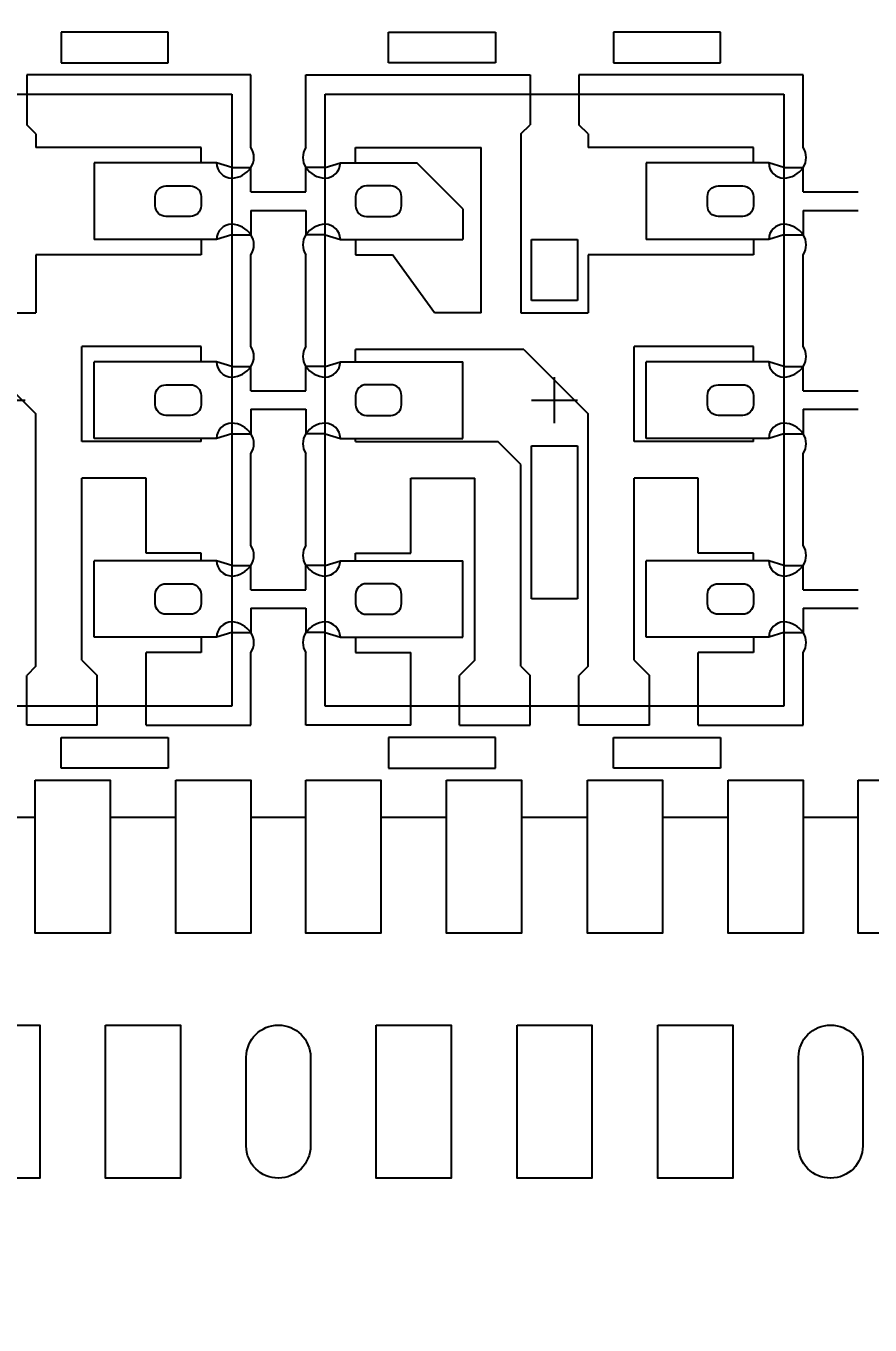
# Model space of a CAD drawing. Extents: x -23.18 to -15.05, y -3.26 to 2.31.
# Drawn here: x -21.8583 to -21.6928, y -2.4706 to -2.2159 of the extents above; entities that cross this region are included whole.
import ezdxf

# ---------------------------------------------------------------- set-up
doc = ezdxf.new("R2010")
doc.units = 0
doc.header["$LTSCALE"] = 0.5
doc.header["$PDMODE"] = 98
for name, pattern in [('CENTER', [50.800000000000004, 31.75, -6.349999999999999, 6.349999999999999, -6.349999999999999]), ('HIDDEN', [0.375, 0.25, -0.125]), ('PHANTOM2', [31.749999999999986, 15.875, -3.174999999999999, 3.174999999999999, -3.174999999999999, 3.174999999999999, -3.174999999999999])]:
    doc.linetypes.add(name, pattern=pattern)
for name, color, linetype in [('1D', 4, 'Continuous'), ('BTM', 7, 'HIDDEN'), ('CEN', 2, 'CENTER'), ('DIM', 3, 'Continuous'), ('PKG', 1, 'PHANTOM2')]:
    doc.layers.add(name, color=color, linetype=linetype)
doc.styles.add('SIMPLEX', font='simplex.shx')
doc.dimstyles.new('Standard2', dxfattribs={"dimtxt": 0.05, "dimasz": 0.08, "dimexe": 0.015, "dimexo": 0.01, "dimgap": 0.01, "dimtad": 0, "dimdec": 3, "dimlfac": 16.66666666666666, "dimrnd": 0.0005, "dimzin": 1, "dimdsep": 46, "dimtxsty": 'SIMPLEX', "dimcen": 0.015, "dimclrd": 256, "dimclre": 256, "dimclrt": 256, "dimadec": 0, "dimazin": 0, "dimtp": 0.03, "dimtm": 0.05, "dimtfac": 0.8, "dimtdec": 3, "dimtmove": 0, "dimatfit": 3, "dimfxl": 0.05, "dimtolj": 1, "dimtzin": 4, "dimlwd": -1, "dimlwe": -1, "dimarcsym": 0})

# ---------------------------------------------------------------- blocks, each defined once
blk = doc.blocks.new('*D54')
at = {"layer": 'Defpoints', "color": 0, "transparency": 16777216}
for p in [(406.5872108015268, 82.81875700388953), (404.8611608015851, 81.00660700388634), (404.2563347866457, 80.89906192273094)]:
    blk.add_point(p, dxfattribs=at)
at = {"layer": 'DIM', "transparency": 16777216}
for p, q in [((404.5763347866457, 81.00660700388634), (404.4163347866457, 80.89906192273094)), ((404.851160801585, 81.00660700388634), (404.5763347866457, 81.00660700388634)), ((404.4163347866457, 80.89906192273094), (404.2563347866457, 80.89906192273094))]:
    blk.add_line(p, q, dxfattribs=at)
at = {"layer": 'DIM', "transparency": 16777216, "insert": (404.1225252628362, 80.89906192273094), "char_height": 0.05, "attachment_point": 5, "style": 'SIMPLEX'}
blk.add_mtext('\\A1;30.203', dxfattribs=at)
blk = doc.blocks.new('*D64')
at = {"layer": 'Defpoints', "color": 0, "transparency": 16777216}
for p in [(406.5872108015268, 82.81875700388953), (404.7345114327242, 80.9167570038879), (404.2563347866457, 80.8456489195915)]:
    blk.add_point(p, dxfattribs=at)
at = {"layer": 'DIM', "transparency": 16777216}
for p, q in [((404.5745114327242, 80.9167570038879), (404.4163347866457, 80.8456489195915)), ((404.7245114327242, 80.9167570038879), (404.5745114327242, 80.9167570038879)), ((404.4163347866457, 80.8456489195915), (404.2563347866457, 80.8456489195915))]:
    blk.add_line(p, q, dxfattribs=at)
at = {"layer": 'DIM', "transparency": 16777216, "insert": (403.9891919295029, 80.8456489195915), "char_height": 0.05, "attachment_point": 5, "style": 'SIMPLEX'}
blk.add_mtext('\\A1;31.700%%P0.300', dxfattribs=at)
blk = doc.blocks.new('*D65')
at = {"layer": 'Defpoints', "color": 0, "transparency": 16777216}
for p in [(406.5872108015268, 82.81875700388953), (405.5282108015267, 80.83275700388783), (404.2563347866457, 80.79240676630954)]:
    blk.add_point(p, dxfattribs=at)
at = {"layer": 'DIM', "transparency": 16777216}
for p, q in [((404.5763347866457, 80.83275700388783), (404.4163347866457, 80.79240676630954)), ((405.5182108015267, 80.83275700388783), (404.5763347866457, 80.83275700388783)), ((404.4163347866457, 80.79240676630954), (404.2563347866457, 80.79240676630954))]:
    blk.add_line(p, q, dxfattribs=at)
at = {"layer": 'DIM', "transparency": 16777216, "insert": (404.1272871675981, 80.79240676630954), "char_height": 0.05, "attachment_point": 5, "style": 'SIMPLEX'}
blk.add_mtext('\\A1;33.100', dxfattribs=at)
blk = doc.blocks.new('*D55')
at = {"layer": 'Defpoints', "color": 0, "transparency": 16777216}
for p in [(406.5872108015274, 82.81875700388967), (404.8371608015272, 81.0366070038864), (404.7332108327061, 80.43790489016784)]:
    blk.add_point(p, dxfattribs=at)
at = {"layer": 'DIM', "transparency": 16777216}
for p, q in [((404.8371608015272, 81.02660700388638), (404.8371608015272, 80.75790489016785)), ((404.8371608015272, 80.75790489016785), (404.7332108327061, 80.59790489016785)), ((404.7332108327061, 80.59790489016785), (404.7332108327061, 80.43790489016784))]:
    blk.add_line(p, q, dxfattribs=at)
at = {"layer": 'DIM', "transparency": 16777216, "insert": (404.733210832706, 80.3088572711201), "char_height": 0.05, "attachment_point": 5, "rotation": 90, "style": 'SIMPLEX'}
blk.add_mtext('\\A1;29.168', dxfattribs=at)
blk = doc.blocks.new('*D56')
at = {"layer": 'Defpoints', "color": 0, "transparency": 16777216}
for p in [(406.5872108015274, 82.81875700388967), (404.8893608015272, 81.0066070038864), (404.9132108327061, 80.43790489016784)]:
    blk.add_point(p, dxfattribs=at)
at = {"layer": 'DIM', "transparency": 16777216}
for p, q in [((404.8893608015272, 80.9966070038864), (404.8893608015272, 80.75790489016785)), ((404.8893608015272, 80.75790489016785), (404.9132108327061, 80.59790489016785)), ((404.9132108327061, 80.59790489016785), (404.9132108327061, 80.43790489016784))]:
    blk.add_line(p, q, dxfattribs=at)
at = {"layer": 'DIM', "transparency": 16777216, "insert": (404.913210832706, 80.3040953663582), "char_height": 0.05, "attachment_point": 5, "rotation": 90, "style": 'SIMPLEX'}
blk.add_mtext('\\A1;28.298', dxfattribs=at)
blk = doc.blocks.new('*D57')
at = {"layer": 'Defpoints', "color": 0, "transparency": 16777216}
for p in [(406.5872108015277, 82.81875700388971), (404.8959608015857, 81.11010700388638), (404.9732108327063, 80.43790489016789)]:
    blk.add_point(p, dxfattribs=at)
at = {"layer": 'DIM', "transparency": 16777216}
for p, q in [((404.8959608015857, 81.10010700388636), (404.8959608015857, 80.75790489016786)), ((404.8959608015857, 80.75790489016786), (404.9732108327063, 80.5979048901679)), ((404.9732108327063, 80.5979048901679), (404.9732108327063, 80.43790489016789))]:
    blk.add_line(p, q, dxfattribs=at)
at = {"layer": 'DIM', "transparency": 16777216, "insert": (404.9732108327062, 80.30885727112012), "char_height": 0.05, "attachment_point": 5, "rotation": 90, "style": 'SIMPLEX'}
blk.add_mtext('\\A1;28.188', dxfattribs=at)
blk = doc.blocks.new('*D58')
at = {"layer": 'Defpoints', "color": 0, "transparency": 16777216}
for p in [(406.5872108015268, 82.81875700388953), (404.2563347866457, 81.07050700388545), (404.8371608015267, 81.07050700388545)]:
    blk.add_point(p, dxfattribs=at)
at = {"layer": 'DIM', "transparency": 16777216}
blk.add_line((404.8271608015268, 81.07050700388545), (404.2563347866457, 81.07050700388545), dxfattribs=at)
at = {"layer": 'DIM', "transparency": 16777216, "insert": (404.1272871675981, 81.07050700388545), "char_height": 0.05, "attachment_point": 5, "style": 'SIMPLEX'}
blk.add_mtext('\\A1;29.138', dxfattribs=at)
blk = doc.blocks.new('*D59')
at = {"layer": 'Defpoints', "color": 0, "ltscale": 0.1, "transparency": 16777216}
for p in [(406.5872108015268, 82.81875700389232), (404.8791608015267, 81.05460700388635), (404.2563347866457, 81.01166865074345)]:
    blk.add_point(p, dxfattribs=at)
at = {"layer": 'DIM', "linetype": 'ByBlock', "ltscale": 0.1, "transparency": 16777216}
for p, q in [((404.5763347866457, 81.05460700388635), (404.4163347866457, 81.01166865074345)), ((404.8691608015268, 81.05460700388635), (404.5763347866457, 81.05460700388635)), ((404.4163347866457, 81.01166865074345), (404.2563347866457, 81.01166865074345))]:
    blk.add_line(p, q, dxfattribs=at)
at = {"layer": 'DIM', "ltscale": 0.1, "transparency": 16777216, "insert": (404.1225252628362, 81.01166865074345), "char_height": 0.05, "attachment_point": 5, "style": 'SIMPLEX'}
blk.add_mtext('\\A1;29.403', dxfattribs=at)
blk = doc.blocks.new('*D60')
at = {"layer": 'Defpoints', "color": 0, "ltscale": 0.1, "transparency": 16777216}
for p in [(406.5872108015274, 82.81875700389246), (404.8611608015855, 81.0066070038864), (404.7932108327061, 80.43790489016784)]:
    blk.add_point(p, dxfattribs=at)
at = {"layer": 'DIM', "linetype": 'ByBlock', "ltscale": 0.1, "transparency": 16777216}
for p, q in [((404.8611608015855, 80.9966070038864), (404.8611608015855, 80.75790489016785)), ((404.8611608015855, 80.75790489016785), (404.7932108327061, 80.59790489016785)), ((404.7932108327061, 80.59790489016785), (404.7932108327061, 80.43790489016784))]:
    blk.add_line(p, q, dxfattribs=at)
at = {"layer": 'DIM', "ltscale": 0.1, "transparency": 16777216, "insert": (404.7932108327059, 80.3040953663582), "char_height": 0.05, "attachment_point": 5, "rotation": 90, "style": 'SIMPLEX'}
blk.add_mtext('\\A1;28.768', dxfattribs=at)
blk = doc.blocks.new('*D61')
at = {"layer": 'Defpoints', "color": 0, "ltscale": 0.1, "transparency": 16777216}
for p in [(406.5872108015274, 82.81875700389246), (404.8791608015272, 81.0546070038864), (404.853210832706, 80.43790489016784)]:
    blk.add_point(p, dxfattribs=at)
at = {"layer": 'DIM', "linetype": 'ByBlock', "ltscale": 0.1, "transparency": 16777216}
for p, q in [((404.8791608015272, 81.0446070038864), (404.8791608015272, 80.75790489016785)), ((404.8791608015272, 80.75790489016785), (404.853210832706, 80.59790489016785)), ((404.853210832706, 80.59790489016785), (404.853210832706, 80.43790489016784))]:
    blk.add_line(p, q, dxfattribs=at)
at = {"layer": 'DIM', "ltscale": 0.1, "transparency": 16777216, "insert": (404.853210832706, 80.3040953663582), "char_height": 0.05, "attachment_point": 5, "rotation": 90, "style": 'SIMPLEX'}
blk.add_mtext('\\A1;28.468', dxfattribs=at)
blk = doc.blocks.new('*D62')
at = {"layer": 'Defpoints', "color": 0, "ltscale": 0.1, "transparency": 16777216}
for p in [(406.5872108015268, 82.81875700389232), (404.8371608015267, 81.03660700388635), (404.2563347866457, 80.95301290178617)]:
    blk.add_point(p, dxfattribs=at)
at = {"layer": 'DIM', "linetype": 'ByBlock', "ltscale": 0.1, "transparency": 16777216}
for p, q in [((404.5763347866457, 81.03660700388635), (404.4163347866457, 80.95301290178617)), ((404.8271608015268, 81.03660700388635), (404.5763347866457, 81.03660700388635)), ((404.4163347866457, 80.95301290178617), (404.2563347866457, 80.95301290178617))]:
    blk.add_line(p, q, dxfattribs=at)
at = {"layer": 'DIM', "ltscale": 0.1, "transparency": 16777216, "insert": (404.1225252628362, 80.95301290178617), "char_height": 0.05, "attachment_point": 5, "style": 'SIMPLEX'}
blk.add_mtext('\\A1;29.703', dxfattribs=at)
blk = doc.blocks.new('*D63')
at = {"layer": 'Defpoints', "color": 0, "ltscale": 0.1, "transparency": 16777216}
for p in [(406.5872108015274, 82.81875700389246), (404.9022608015855, 81.01290700388553), (405.0332108327061, 80.43790489016784)]:
    blk.add_point(p, dxfattribs=at)
at = {"layer": 'DIM', "linetype": 'ByBlock', "ltscale": 0.1, "transparency": 16777216}
for p, q in [((404.9022608015855, 81.00290700388553), (404.9022608015855, 80.75790489016785)), ((404.9022608015855, 80.75790489016785), (405.0332108327061, 80.59790489016785)), ((405.0332108327061, 80.59790489016785), (405.0332108327061, 80.43790489016784))]:
    blk.add_line(p, q, dxfattribs=at)
at = {"layer": 'DIM', "ltscale": 0.1, "transparency": 16777216, "insert": (405.033210832706, 80.3040953663582), "char_height": 0.05, "attachment_point": 5, "rotation": 90, "style": 'SIMPLEX'}
blk.add_mtext('\\A1;28.083', dxfattribs=at)
blk = doc.blocks.new('*U0')
at = {"layer": 'CEN', "ltscale": 0.005}
for p, q in [((-6.8e-15, -0.0044999999999993), (-6.8e-15, 0.0045000000000002)), ((-0.0044999999999993, 0), (0.0044999999999993, 0))]:
    blk.add_line(p, q, dxfattribs=at)
at = {"layer": 'PKG', "ltscale": 0.02}
blk.add_lwpolyline([(-0.045, -0.06), (-0.045, 0.06), (0.045, 0.06), (0.045, -0.06)], close=True, dxfattribs=at)
blk = doc.blocks.new('*U1')
at = {"layer": 'BTM', "color": 0, "linetype": 'ByBlock', "lineweight": -2, "transparency": 16777216}
for p in [(0, 0), (0.1083, 0)]:
    blk.add_blockref('*U0', p, dxfattribs=at)
blk = doc.blocks.new('*D81')
at = {"layer": 'Defpoints', "color": 0, "ltscale": 0.1, "transparency": 16777216}
for p in [(406.587210801527, 82.81875700389558), (404.2563347866461, 81.1330099714813), (404.928660801585, 81.07740700388545)]:
    blk.add_point(p, dxfattribs=at)
at = {"layer": 'DIM', "ltscale": 0.1, "transparency": 16777216}
for p, q in [((404.4163347866461, 81.1330099714813), (404.2563347866461, 81.1330099714813)), ((404.576334786646, 81.07740700388545), (404.4163347866461, 81.1330099714813)), ((404.918660801585, 81.07740700388545), (404.576334786646, 81.07740700388545))]:
    blk.add_line(p, q, dxfattribs=at)
at = {"layer": 'DIM', "ltscale": 0.1, "transparency": 16777216, "insert": (404.1225252628366, 81.1330099714813), "char_height": 0.05, "attachment_point": 5, "style": 'SIMPLEX'}
blk.add_mtext('\\A1;29.023', dxfattribs=at)
blk = doc.blocks.new('*D11')
at = {"layer": 'Defpoints', "color": 0, "ltscale": 0.1, "transparency": 16777216}
for p in [(406.587210801527, 82.81875700389558), (404.2563347866461, 81.1930099714813), (404.8431608015239, 81.08400700388636)]:
    blk.add_point(p, dxfattribs=at)
at = {"layer": 'DIM', "ltscale": 0.1, "transparency": 16777216}
for p, q in [((404.4163347866461, 81.1930099714813), (404.2563347866461, 81.1930099714813)), ((404.576334786646, 81.08400700388636), (404.4163347866461, 81.1930099714813)), ((404.833160801524, 81.08400700388636), (404.576334786646, 81.08400700388636))]:
    blk.add_line(p, q, dxfattribs=at)
at = {"layer": 'DIM', "ltscale": 0.1, "transparency": 16777216, "insert": (404.1272871675984, 81.1930099714813), "char_height": 0.05, "attachment_point": 5, "style": 'SIMPLEX'}
blk.add_mtext('\\A1;28.913', dxfattribs=at)
blk = doc.blocks.new('*D12')
at = {"layer": 'Defpoints', "color": 0, "ltscale": 0.1, "transparency": 16777216}
for p in [(406.587210801527, 82.81875700389558), (404.2563347866461, 81.2494152232565), (404.8791608015267, 81.08460700388547)]:
    blk.add_point(p, dxfattribs=at)
at = {"layer": 'DIM', "ltscale": 0.1, "transparency": 16777216}
for p, q in [((404.4163347866461, 81.2494152232565), (404.2563347866461, 81.2494152232565)), ((404.576334786646, 81.08460700388547), (404.4163347866461, 81.2494152232565)), ((404.8691608015268, 81.08460700388547), (404.576334786646, 81.08460700388547))]:
    blk.add_line(p, q, dxfattribs=at)
at = {"layer": 'DIM', "ltscale": 0.1, "transparency": 16777216, "insert": (404.1225252628366, 81.2494152232565), "char_height": 0.05, "attachment_point": 5, "style": 'SIMPLEX'}
blk.add_mtext('\\A1;28.903', dxfattribs=at)
blk = doc.blocks.new('*D13')
at = {"layer": 'Defpoints', "color": 0, "ltscale": 0.1, "transparency": 16777216}
for p in [(406.587210801527, 82.81875700389558), (404.2563347866461, 81.30812356253482), (404.8791608015267, 81.09540700388635)]:
    blk.add_point(p, dxfattribs=at)
at = {"layer": 'DIM', "ltscale": 0.1, "transparency": 16777216}
for p, q in [((404.4163347866461, 81.30812356253482), (404.2563347866461, 81.30812356253482)), ((404.576334786646, 81.09540700388635), (404.4163347866461, 81.30812356253482)), ((404.8691608015268, 81.09540700388635), (404.576334786646, 81.09540700388635))]:
    blk.add_line(p, q, dxfattribs=at)
at = {"layer": 'DIM', "ltscale": 0.1, "transparency": 16777216, "insert": (404.1225252628366, 81.30812356253482), "char_height": 0.05, "attachment_point": 5, "style": 'SIMPLEX'}
blk.add_mtext('\\A1;28.723', dxfattribs=at)
blk = doc.blocks.new('*D9')
at = {"layer": 'Defpoints', "color": 0, "ltscale": 0.1, "transparency": 16777216}
for p in [(406.5872108015274, 82.81875700389567), (404.9031608015855, 81.0546070038864), (405.0932108327061, 80.43790489016784)]:
    blk.add_point(p, dxfattribs=at)
at = {"layer": 'DIM', "ltscale": 0.1, "transparency": 16777216}
for p, q in [((404.9031608015855, 81.0446070038864), (404.9031608015855, 80.75790489016785)), ((404.9031608015855, 80.75790489016785), (405.0932108327061, 80.59790489016785)), ((405.0932108327061, 80.59790489016785), (405.0932108327061, 80.43790489016784))]:
    blk.add_line(p, q, dxfattribs=at)
at = {"layer": 'DIM', "ltscale": 0.1, "transparency": 16777216, "insert": (405.0932108327059, 80.3040953663582), "char_height": 0.05, "attachment_point": 5, "rotation": 90, "style": 'SIMPLEX'}
blk.add_mtext('\\A1;28.068', dxfattribs=at)
blk = doc.blocks.new('*D10')
at = {"layer": 'Defpoints', "color": 0, "ltscale": 0.1, "transparency": 16777216}
for p in [(406.5872108015274, 82.81875700389567), (404.9139608015272, 81.0546070038864), (405.1532108327061, 80.43790489016784)]:
    blk.add_point(p, dxfattribs=at)
at = {"layer": 'DIM', "ltscale": 0.1, "transparency": 16777216}
for p, q in [((404.9139608015272, 81.0446070038864), (404.9139608015272, 80.75790489016785)), ((404.9139608015272, 80.75790489016785), (405.1532108327061, 80.59790489016785)), ((405.1532108327061, 80.59790489016785), (405.1532108327061, 80.43790489016784))]:
    blk.add_line(p, q, dxfattribs=at)
at = {"layer": 'DIM', "ltscale": 0.1, "transparency": 16777216, "insert": (405.153210832706, 80.3040953663582), "char_height": 0.05, "attachment_point": 5, "rotation": 90, "style": 'SIMPLEX'}
blk.add_mtext('\\A1;27.888', dxfattribs=at)

msp = doc.modelspace()

# ---------------------------------------------------------------- linework, layer by layer
for p, q in [((-21.85819157732112, -2.225543794836667), (-21.85819157732112, -2.235293794836621)), ((-21.75949157739962, -2.225543794837534), (-21.75949157739962, -2.235293794837517)), ((-21.74989157739964, -2.225543794837534), (-21.74989157739964, -2.235293794837488)), ((-21.85639157732112, -2.237093794836653), (-21.85819157732112, -2.23529379483665)), ((-21.76129157739962, -2.23709379483752), (-21.75949157739962, -2.235293794837517)), ((-21.74809157739963, -2.23709379483752), (-21.74989157739964, -2.235293794837517)), ((-21.85639157732112, -2.237093794836653), (-21.85639157732112, -2.239793794836671)), ((-21.76129157739962, -2.23709379483752), (-21.76129157739962, -2.272193794837548)), ((-21.74809157739963, -2.23709379483752), (-21.74809157739963, -2.239793794837538)), ((-21.82399157732112, -2.239793794836671), (-21.85639157732112, -2.239793794836671)), ((-21.82399157732112, -2.242793794836657), (-21.82399157732112, -2.239793794836685)), ((-21.79369157739961, -2.239793794837538), (-21.76909157739959, -2.239793794837524)), ((-21.79369157739961, -2.242793794837524), (-21.79369157739961, -2.239793794837552)), ((-21.76909157739959, -2.272193794837534), (-21.76909157739959, -2.239793794837524)), ((-21.71569157739964, -2.239793794837538), (-21.74809157739963, -2.239793794837538)), ((-21.71569157739964, -2.242793794837524), (-21.71569157739964, -2.239793794837552)), ((-21.82099157732114, -2.242793794836657), (-21.82399157732112, -2.242793794836657)), ((-21.7966915773996, -2.242793794837524), (-21.79369157739961, -2.242793794837524)), ((-21.71269157739965, -2.242793794837524), (-21.71569157739964, -2.242793794837524)), ((-21.82399157732112, -2.257793794836629), (-21.82399157732112, -2.260793794836615)), ((-21.82099157732114, -2.257793794836629), (-21.82399157732112, -2.257793794836629)), ((-21.7966915773996, -2.257793794837496), (-21.79369157739961, -2.257793794837496)), ((-21.79369157739961, -2.257793794837496), (-21.79369157739961, -2.260793794837482)), ((-21.71569157739964, -2.257793794837496), (-21.71569157739964, -2.260793794837482)), ((-21.71269157739965, -2.257793794837496), (-21.71569157739964, -2.257793794837496)), ((-21.85639157732112, -2.260793794836629), (-21.85639157732112, -2.272193794836667)), ((-21.82399157732112, -2.260793794836629), (-21.85639157732112, -2.260793794836615)), ((-21.79369157739961, -2.260793794837496), (-21.78649157739954, -2.260793794837496)), ((-21.77825824406631, -2.272193794837534), (-21.78649157739954, -2.26079379483751)), ((-21.74809157739963, -2.260793794837496), (-21.74809157739963, -2.272193794837534)), ((-21.71569157739964, -2.260793794837496), (-21.74809157739963, -2.260793794837482)), ((-21.8695915773211, -2.272193794836681), (-21.85639157732112, -2.272193794836667)), ((-21.76909157739959, -2.272193794837534), (-21.77825824406631, -2.272193794837534)), ((-21.76129157739962, -2.272193794837548), (-21.74809157739963, -2.272193794837534)), ((-21.86899157732108, -2.279393794836678), (-21.85639157732112, -2.291993794836642)), ((-21.8473915773211, -2.297393794836679), (-21.8473915773211, -2.278793794836673)), ((-21.82399157732112, -2.278793794836659), (-21.8473915773211, -2.278793794836673)), ((-21.82399157732112, -2.281793794836701), (-21.82399157732112, -2.278793794836659)), ((-21.79369157739961, -2.281793794837568), (-21.79369157739961, -2.279393794837545)), ((-21.7606915773996, -2.279393794837545), (-21.79369157739961, -2.279393794837545)), ((-21.7606915773996, -2.279393794837545), (-21.74809157739963, -2.291993794837509)), ((-21.73909157739962, -2.297393794837546), (-21.73909157739962, -2.27879379483754)), ((-21.71569157739964, -2.278793794837525), (-21.73909157739962, -2.27879379483754)), ((-21.71569157739964, -2.281793794837568), (-21.71569157739964, -2.278793794837525)), ((-21.82099157732114, -2.281793794836701), (-21.82399157732112, -2.281793794836701)), ((-21.7966915773996, -2.281793794837568), (-21.79369157739961, -2.281793794837568)), ((-21.71269157739965, -2.281793794837568), (-21.71569157739964, -2.281793794837568)), ((-21.85639157732112, -2.341493794836722), (-21.85639157732112, -2.291993794836642)), ((-21.74809157739963, -2.341493794837589), (-21.74809157739963, -2.291993794837509)), ((-21.82399157732112, -2.297393794836665), (-21.82399157732112, -2.296793794836673)), ((-21.82099157732114, -2.296793794836673), (-21.82399157732112, -2.296793794836673)), ((-21.7966915773996, -2.29679379483754), (-21.79369157739961, -2.29679379483754)), ((-21.79369157739961, -2.297393794837532), (-21.79369157739961, -2.29679379483754)), ((-21.71569157739964, -2.297393794837532), (-21.71569157739964, -2.29679379483754)), ((-21.71269157739965, -2.29679379483754), (-21.71569157739964, -2.29679379483754)), ((-21.82399157732112, -2.297393794836665), (-21.8473915773211, -2.297393794836665)), ((-21.79369157739961, -2.297393794837532), (-21.76579157739963, -2.297393794837532)), ((-21.76129157739962, -2.301893794837539), (-21.76579157739963, -2.297393794837532)), ((-21.71569157739964, -2.297393794837532), (-21.73909157739962, -2.297393794837532)), ((-21.76129157739962, -2.34149379483756), (-21.76129157739962, -2.301893794837553)), ((-21.8473915773211, -2.340293794836682), (-21.8473915773211, -2.304593794836677)), ((-21.83479157732114, -2.304593794836662), (-21.8473915773211, -2.304593794836677)), ((-21.83479157732114, -2.319293794836696), (-21.83479157732114, -2.304593794836662)), ((-21.78289157739965, -2.319293794837562), (-21.78289157739965, -2.304593794837529)), ((-21.78289157739965, -2.304593794837529), (-21.77029157739963, -2.304593794837543)), ((-21.77029157739963, -2.340293794837549), (-21.77029157739963, -2.304593794837543)), ((-21.73909157739962, -2.340293794837549), (-21.73909157739962, -2.304593794837543)), ((-21.72649157739966, -2.304593794837529), (-21.73909157739962, -2.304593794837543)), ((-21.72649157739966, -2.319293794837562), (-21.72649157739966, -2.304593794837529)), ((-21.82399157732112, -2.31929379483671), (-21.83479157732114, -2.31929379483671)), ((-21.82399157732112, -2.320793794836703), (-21.82399157732112, -2.31929379483671)), ((-21.79369157739961, -2.319293794837577), (-21.78289157739965, -2.319293794837577)), ((-21.79369157739961, -2.32079379483757), (-21.79369157739961, -2.319293794837577)), ((-21.71569157739964, -2.319293794837577), (-21.72649157739966, -2.319293794837577)), ((-21.71569157739964, -2.32079379483757), (-21.71569157739964, -2.319293794837577)), ((-21.82099157732114, -2.320793794836703), (-21.82399157732112, -2.320793794836703)), ((-21.7966915773996, -2.32079379483757), (-21.79369157739961, -2.32079379483757)), ((-21.71269157739965, -2.32079379483757), (-21.71569157739964, -2.32079379483757)), ((-21.82399157732112, -2.335793794836675), (-21.82399157732112, -2.338793794836675)), ((-21.82099157732114, -2.335793794836675), (-21.82399157732112, -2.335793794836675)), ((-21.7966915773996, -2.335793794837542), (-21.79369157739961, -2.335793794837542)), ((-21.79369157739961, -2.335793794837542), (-21.79369157739961, -2.338793794837542)), ((-21.71569157739964, -2.335793794837542), (-21.71569157739964, -2.338793794837542)), ((-21.71269157739965, -2.335793794837542), (-21.71569157739964, -2.335793794837542)), ((-21.8473915773211, -2.340293794836682), (-21.84439157732112, -2.343293794836682)), ((-21.82399157732112, -2.338793794836675), (-21.83479157732114, -2.338793794836689)), ((-21.83479157732114, -2.353043794836665), (-21.83479157732108, -2.338793794836689)), ((-21.79369157739961, -2.338793794837542), (-21.78289157739965, -2.338793794837556)), ((-21.7828915773996, -2.353043794837532), (-21.78289157739965, -2.338793794837556)), ((-21.77029157739963, -2.340293794837549), (-21.77329157739962, -2.343293794837549)), ((-21.73909157739962, -2.340293794837549), (-21.73609157739964, -2.343293794837549)), ((-21.71569157739964, -2.338793794837542), (-21.72649157739966, -2.338793794837556)), ((-21.72649157739966, -2.353043794837532), (-21.7264915773996, -2.338793794837556)), ((-21.85639157732112, -2.341493794836694), (-21.85819157732112, -2.343293794836682)), ((-21.76129157739962, -2.34149379483756), (-21.75949157739962, -2.343293794837549)), ((-21.74809157739963, -2.34149379483756), (-21.74989157739964, -2.343293794837549)), ((-21.85819157732112, -2.353043794836665), (-21.85819157732112, -2.343293794836711)), ((-21.84439157732112, -2.353043794836665), (-21.84439157732112, -2.343293794836682)), ((-21.77329157739962, -2.353043794837532), (-21.77329157739962, -2.343293794837549)), ((-21.75949157739962, -2.353043794837532), (-21.75949157739962, -2.343293794837549)), ((-21.74989157739964, -2.353043794837532), (-21.74989157739964, -2.343293794837578)), ((-21.73609157739964, -2.353043794837532), (-21.73609157739964, -2.343293794837549))]:
    msp.add_line(p, q)
at = {"ltscale": 0.1}
for p, q in [((-21.81424157732113, -2.225543794836667), (-21.85819157732112, -2.225543794836667)), ((-21.81424157732113, -2.239798770721165), (-21.81424157732113, -2.225543794836667)), ((-21.80344157739961, -2.225543794837534), (-21.75949157739962, -2.225543794837534)), ((-21.80344157739961, -2.239798770722032), (-21.80344157739961, -2.225543794837534)), ((-21.70594157739964, -2.225543794837534), (-21.74989157739964, -2.225543794837534)), ((-21.70594157739964, -2.239798770722032), (-21.70594157739964, -2.225543794837534)), ((-21.81799157732109, -2.243693794836659), (-21.82099157732114, -2.242793794836657)), ((-21.81799157732109, -2.243693794836659), (-21.81424157732278, -2.243693794835721)), ((-21.79969157739964, -2.243693794837525), (-21.80344157739796, -2.243693794836588)), ((-21.79969157739964, -2.243693794837525), (-21.7966915773996, -2.242793794837524)), ((-21.70969157739961, -2.243693794837525), (-21.71269157739965, -2.242793794837524)), ((-21.70969157739961, -2.243693794837525), (-21.70594157740129, -2.243693794836588)), ((-21.81799157732109, -2.256893794836642), (-21.82099157732114, -2.257793794836629)), ((-21.81799157732109, -2.256893794836642), (-21.81424157732278, -2.256893794837594)), ((-21.79969157739964, -2.256893794837509), (-21.80344157739796, -2.256893794838461)), ((-21.79969157739964, -2.256893794837509), (-21.7966915773996, -2.257793794837496)), ((-21.70969157739961, -2.256893794837509), (-21.71269157739965, -2.257793794837496)), ((-21.70969157739961, -2.256893794837509), (-21.70594157740129, -2.256893794838461)), ((-21.81424157732113, -2.278798770721195), (-21.81424157732113, -2.260788818952164)), ((-21.80344157739961, -2.278798770722062), (-21.80344157739961, -2.260788818953031)), ((-21.70594157739964, -2.278798770722062), (-21.70594157739964, -2.260788818953031)), ((-21.81799157732109, -2.282693794836703), (-21.82099157732114, -2.281793794836701)), ((-21.79969157739964, -2.28269379483757), (-21.79669157739966, -2.281793794837568)), ((-21.70969157739961, -2.28269379483757), (-21.71269157739965, -2.281793794837568)), ((-21.81799157732109, -2.282693794836703), (-21.81424157732278, -2.282693794835751)), ((-21.79969157739964, -2.28269379483757), (-21.80344157739796, -2.282693794836617)), ((-21.70969157739961, -2.28269379483757), (-21.70594157740129, -2.282693794836617)), ((-21.81799157732109, -2.295893794836672), (-21.82099157732114, -2.296793794836673)), ((-21.81799157732109, -2.295893794836672), (-21.81424157732278, -2.295893794837624)), ((-21.79969157739964, -2.295893794837539), (-21.80344157739796, -2.295893794838491)), ((-21.79969157739964, -2.295893794837539), (-21.79669157739966, -2.29679379483754)), ((-21.70969157739961, -2.295893794837539), (-21.71269157739965, -2.29679379483754)), ((-21.70969157739961, -2.295893794837539), (-21.70594157740129, -2.295893794838491)), ((-21.81424157732113, -2.317798770721282), (-21.81424157732113, -2.299788818952194)), ((-21.80344157739961, -2.317798770722149), (-21.80344157739961, -2.299788818953061)), ((-21.70594157739964, -2.317798770722149), (-21.70594157739964, -2.299788818953061)), ((-21.81799157732104, -2.321693794836718), (-21.82099157732108, -2.320793794836717)), ((-21.81799157732104, -2.321693794836718), (-21.81424157732272, -2.321693794835766)), ((-21.79969157739959, -2.321693794837585), (-21.8034415773979, -2.321693794836633)), ((-21.79969157739959, -2.321693794837585), (-21.7966915773996, -2.320793794837584)), ((-21.70969157739955, -2.321693794837585), (-21.7126915773996, -2.320793794837584)), ((-21.70969157739955, -2.321693794837585), (-21.70594157740123, -2.321693794836633)), ((-21.81799157732104, -2.334893794836688), (-21.82099157732108, -2.335793794836689)), ((-21.81799157732104, -2.334893794836702), (-21.81424157732272, -2.33489379483764)), ((-21.79969157739959, -2.334893794837569), (-21.8034415773979, -2.334893794838507)), ((-21.79969157739959, -2.334893794837554), (-21.7966915773996, -2.335793794837556)), ((-21.70969157739955, -2.334893794837554), (-21.7126915773996, -2.335793794837556)), ((-21.70969157739955, -2.334893794837569), (-21.70594157740123, -2.334893794838507)), ((-21.81424157732113, -2.353043794836665), (-21.81424157732113, -2.338788818952139)), ((-21.80344157739961, -2.353043794837532), (-21.80344157739961, -2.338788818953005)), ((-21.70594157739964, -2.353043794837532), (-21.70594157739964, -2.338788818953005)), ((-21.84439157732112, -2.353043794836665), (-21.85819157732112, -2.353043794836665)), ((-21.83479157732114, -2.353043794836665), (-21.81424157732113, -2.353043794836665)), ((-21.7828915773996, -2.353043794837532), (-21.80344157739961, -2.353043794837532)), ((-21.77329157739962, -2.353043794837532), (-21.75949157739962, -2.353043794837532)), ((-21.73609157739964, -2.353043794837532), (-21.74989157739964, -2.353043794837532)), ((-21.72649157739966, -2.353043794837532), (-21.70594157739964, -2.353043794837532))]:
    msp.add_line(p, q, dxfattribs=at)
for points in [[(-21.83089157732104, -2.247293794836679), (-21.82609157732105, -2.247293794836679, -0.4142135623730951), (-21.82399157732107, -2.249393794836677), (-21.82399157732107, -2.25119379483668, -0.4142135623730951), (-21.82609157732105, -2.253293794836679), (-21.83089157732104, -2.253293794836679, -0.4142135623730951), (-21.83299157732108, -2.25119379483668), (-21.83299157732108, -2.249393794836677, -0.4142135623730951)], [(-21.7867915773997, -2.247293794837545), (-21.79159157739968, -2.247293794837545, 0.4142135623730951), (-21.79369157739967, -2.249393794837544), (-21.79369157739967, -2.251193794837547, 0.4142135623730951), (-21.79159157739968, -2.253293794837546), (-21.7867915773997, -2.253293794837546, 0.4142135623730951), (-21.78469157739966, -2.251193794837547), (-21.78469157739966, -2.249393794837544, 0.4142135623730951)], [(-21.72259157739956, -2.247293794837545), (-21.71779157739957, -2.247293794837545, -0.4142135623730951), (-21.71569157739958, -2.249393794837544), (-21.71569157739958, -2.251193794837547, -0.4142135623730951), (-21.71779157739957, -2.253293794837546), (-21.72259157739956, -2.253293794837546, -0.4142135623730951), (-21.7246915773996, -2.251193794837547), (-21.7246915773996, -2.249393794837544, -0.4142135623730951)], [(-21.83089157732104, -2.286293794836709), (-21.82609157732105, -2.286293794836709, -0.4142135623730951), (-21.82399157732107, -2.288393794836707), (-21.82399157732107, -2.29019379483671, -0.4142135623730951), (-21.82609157732105, -2.292293794836709), (-21.83089157732104, -2.292293794836709, -0.4142135623730951), (-21.83299157732108, -2.29019379483671), (-21.83299157732108, -2.288393794836707, -0.4142135623730951)], [(-21.7867915773997, -2.286293794837575), (-21.79159157739968, -2.286293794837575, 0.4142135623730951), (-21.79369157739967, -2.288393794837574), (-21.79369157739967, -2.290193794837577, 0.4142135623730951), (-21.79159157739968, -2.292293794837576), (-21.7867915773997, -2.292293794837576, 0.4142135623730951), (-21.78469157739966, -2.290193794837577), (-21.78469157739966, -2.288393794837574, 0.4142135623730951)], [(-21.72259157739956, -2.286293794837575), (-21.71779157739957, -2.286293794837575, -0.4142135623730951), (-21.71569157739958, -2.288393794837574), (-21.71569157739958, -2.290193794837577, -0.4142135623730951), (-21.71779157739957, -2.292293794837576), (-21.72259157739956, -2.292293794837576, -0.4142135623730951), (-21.7246915773996, -2.290193794837577), (-21.7246915773996, -2.288393794837574, -0.4142135623730951)], [(-21.83089157732104, -2.32529379483671), (-21.82609157732105, -2.32529379483671, -0.4142135623730951), (-21.82399157732107, -2.327393794836709), (-21.82399157732107, -2.329193794836712, -0.4142135623730951), (-21.82609157732105, -2.33129379483671), (-21.83089157732104, -2.33129379483671, -0.4142135623730951), (-21.83299157732108, -2.329193794836712), (-21.83299157732108, -2.327393794836709, -0.4142135623730951)], [(-21.7867915773997, -2.325293794837577), (-21.79159157739968, -2.325293794837577, 0.4142135623730951), (-21.79369157739967, -2.327393794837576), (-21.79369157739967, -2.329193794837578, 0.4142135623730951), (-21.79159157739968, -2.331293794837577), (-21.7867915773997, -2.331293794837577, 0.4142135623730951), (-21.78469157739966, -2.329193794837578), (-21.78469157739966, -2.327393794837576, 0.4142135623730951)], [(-21.72259157739956, -2.325293794837577), (-21.71779157739957, -2.325293794837577, -0.4142135623730951), (-21.71569157739958, -2.327393794837576), (-21.71569157739958, -2.329193794837578, -0.4142135623730951), (-21.71779157739957, -2.331293794837577), (-21.72259157739956, -2.331293794837577, -0.4142135623730951), (-21.7246915773996, -2.329193794837578), (-21.7246915773996, -2.327393794837576, -0.4142135623730951)], [(-21.80884157739962, -2.411843794835775), (-21.80884157739962, -2.411843794835775, -0.4142135623730951), (-21.80254157739961, -2.418143794835785), (-21.80254157739961, -2.43554379483578, -0.4142135623730951), (-21.80884157739962, -2.441843794835776), (-21.80884157739962, -2.441843794835776, -0.4142135623730951), (-21.81514157739963, -2.43554379483578), (-21.81514157739963, -2.418143794835785, -0.4142135623730951)], [(-21.70054157739958, -2.411843794835775), (-21.70054157739958, -2.411843794835775, -0.4142135623730951), (-21.69424157739957, -2.418143794835785), (-21.69424157739957, -2.43554379483578, -0.4142135623730951), (-21.70054157739958, -2.441843794835776), (-21.70054157739958, -2.441843794835776, -0.4142135623730951), (-21.70684157739959, -2.43554379483578), (-21.70684157739959, -2.418143794835785, -0.4142135623730951)]]:
    msp.add_lwpolyline(points, format="xyb", close=True, dxfattribs=at)
for points in [[(-21.85654157739964, -2.363843794835773), (-21.84184157739963, -2.363843794835773), (-21.84184157739963, -2.393843794835774), (-21.85654157739964, -2.393843794835774)], [(-21.82894157739963, -2.363843794835773), (-21.81424157739963, -2.363843794835773), (-21.81424157739963, -2.393843794835774), (-21.82894157739963, -2.393843794835774)], [(-21.80344157745787, -2.363843794834906), (-21.78874157745793, -2.363843794834906), (-21.78874157745793, -2.393843794835774), (-21.80344157745787, -2.393843794835774)], [(-21.77584157745792, -2.363843794834906), (-21.76114157745792, -2.363843794834906), (-21.76114157745792, -2.393843794835774), (-21.77584157745792, -2.393843794835774)], [(-21.74824157745792, -2.363843794834906), (-21.73354157745791, -2.363843794834906), (-21.73354157745791, -2.393843794835774), (-21.74824157745792, -2.393843794835774)], [(-21.72064157745791, -2.363843794834906), (-21.70594157745791, -2.363843794834906), (-21.70594157745791, -2.393843794835774), (-21.72064157745791, -2.393843794835774)], [(-21.69514157745783, -2.363843794834906), (-21.68044157745788, -2.363843794834906), (-21.68044157745788, -2.393843794835774), (-21.69514157745783, -2.393843794835774)], [(-21.87034157739964, -2.411843794835775), (-21.85564157739964, -2.411843794835775), (-21.85564157739964, -2.441843794835776), (-21.87034157739964, -2.441843794835776)], [(-21.84274157739964, -2.411843794835775), (-21.82804157739963, -2.411843794835775), (-21.82804157739963, -2.441843794835776), (-21.84274157739964, -2.441843794835776)], [(-21.78964157745793, -2.411843794834894), (-21.77494157745792, -2.411843794834894), (-21.77494157745792, -2.441843794834895), (-21.78964157745793, -2.441843794834895)], [(-21.76204157745792, -2.411843794834894), (-21.74734157745792, -2.411843794834894), (-21.74734157745792, -2.441843794834895), (-21.76204157745792, -2.441843794834895)], [(-21.73444157745791, -2.411843794834894), (-21.71974157745791, -2.411843794834894), (-21.71974157745791, -2.441843794834895), (-21.73444157745791, -2.441843794834895)]]:
    msp.add_lwpolyline(points, close=True, dxfattribs=at)
for centre, radius, start, end in [((-21.81710224668336, -2.24174628278395), 0.0034606693622374, 325.7534646736885, 34.24660089538715), ((-21.80058090803738, -2.241746282784816), 0.0034606693622374, 145.7533991046128, 214.2465353263115), ((-21.70880224676188, -2.241746282784816), 0.0034606693622374, 325.7534646736885, 34.24660089538715), ((-21.81790641376756, -2.242708631283107), 0.0030863387667339, 181.5812041350399, 268.4187958650008), ((-21.81822971503175, -2.240970335521609), 0.0048293346373581, 272.8264712941155, 325.6712223003055), ((-21.79945343968899, -2.240970335522476), 0.0048293346373581, 214.3287776996945, 267.173528705829), ((-21.79977674095318, -2.242708631283974), 0.0030863387667339, 271.5812041349992, 358.4187958649601), ((-21.70960641384608, -2.242708631283974), 0.0030863387667339, 181.5812041350399, 268.4187958650008), ((-21.70992971511026, -2.240970335522476), 0.0048293346373581, 272.8264712941155, 325.6712223003055), ((-21.81790641376756, -2.257878958390222), 0.0030863387667339, 91.58120413499924, 178.41879586496), ((-21.81822971503175, -2.25961725415172), 0.0048293346373581, 34.32877769969453, 87.17352870582906), ((-21.79945343968899, -2.259617254152587), 0.0048293346373581, 92.82647129417096, 145.6712223003055), ((-21.79977674095318, -2.257878958391088), 0.0030863387667339, 1.581204135039948, 88.41879586500077), ((-21.70960641384608, -2.257878958391088), 0.0030863387667339, 91.58120413499924, 178.41879586496), ((-21.70992971511026, -2.259617254152587), 0.0048293346373581, 34.32877769969453, 87.17352870582906), ((-21.81710224668336, -2.25884130688938), 0.0034606693622374, 325.7533991046129, 34.24653532632325), ((-21.80058090803738, -2.258841306890246), 0.0034606693622374, 145.7534646736767, 214.2466008953871), ((-21.70880224676188, -2.258841306890246), 0.0034606693622374, 325.7533991046129, 34.24653532632325), ((-21.81710224668336, -2.280746282783979), 0.0034606693622374, 325.7534646736885, 34.24660089538715), ((-21.80058090803738, -2.280746282784846), 0.0034606693622374, 145.7533991046128, 214.2465353263115), ((-21.70880224676188, -2.280746282784846), 0.0034606693622374, 325.7534646736885, 34.24660089538715), ((-21.81790641376756, -2.281708631283137), 0.0030863387667339, 181.5812041350399, 268.4187958650008), ((-21.79977674095318, -2.281708631284004), 0.0030863387667339, 271.5812041349992, 358.4187958649601), ((-21.70960641384608, -2.281708631284004), 0.0030863387667339, 181.5812041350399, 268.4187958650008), ((-21.81822971503175, -2.279970335521639), 0.0048293346373581, 272.8264712941155, 325.6712223003055), ((-21.79945343968899, -2.279970335522506), 0.0048293346373581, 214.3287776996945, 267.173528705829), ((-21.70992971511026, -2.279970335522506), 0.0048293346373581, 272.8264712941155, 325.6712223003055), ((-21.81790641376756, -2.296878958390252), 0.0030863387667339, 91.58120413499924, 178.41879586496), ((-21.81822971503175, -2.29861725415175), 0.0048293346373581, 34.32877769969453, 87.17352870582906), ((-21.79945343968899, -2.298617254152617), 0.0048293346373581, 92.82647129417096, 145.6712223003055), ((-21.79977674095318, -2.296878958391118), 0.0030863387667339, 1.581204135039948, 88.41879586500077), ((-21.70960641384608, -2.296878958391118), 0.0030863387667339, 91.58120413499924, 178.41879586496), ((-21.70992971511026, -2.298617254152617), 0.0048293346373581, 34.32877769969453, 87.17352870582906), ((-21.81710224668336, -2.297841306889409), 0.0034606693622374, 325.7533991046129, 34.24653532632325), ((-21.80058090803738, -2.297841306890276), 0.0034606693622374, 145.7534646736767, 214.2466008953871), ((-21.70880224676188, -2.297841306890276), 0.0034606693622374, 325.7533991046129, 34.24653532632325), ((-21.8171022466833, -2.319746282783995), 0.0034606693622374, 325.7534646736885, 34.24660089538715), ((-21.80058090803732, -2.319746282784862), 0.0034606693622374, 145.7533991046128, 214.2465353263115), ((-21.70880224676182, -2.319746282784862), 0.0034606693622374, 325.7534646736885, 34.24660089538715), ((-21.8179064137675, -2.320708631283153), 0.0030863387667339, 181.5812041350399, 268.4187958650008), ((-21.81822971503169, -2.318970335521655), 0.0048293346373581, 272.8264712941155, 325.6712223003055), ((-21.79945343968899, -2.318970335522521), 0.0048293346373581, 214.3287776996945, 267.173528705829), ((-21.79977674095312, -2.32070863128402), 0.0030863387667339, 271.5812041349992, 358.4187958649601), ((-21.70960641384602, -2.32070863128402), 0.0030863387667339, 181.5812041350399, 268.4187958650008), ((-21.7099297151102, -2.318970335522521), 0.0048293346373581, 272.8264712941155, 325.6712223003055), ((-21.8179064137675, -2.335878958390267), 0.0030863387667339, 91.58120413499924, 178.41879586496), ((-21.81822971503169, -2.337617254151766), 0.0048293346373581, 34.32877769969453, 87.17352870582906), ((-21.79945343968893, -2.337617254152632), 0.0048293346373581, 92.82647129417096, 145.6712223003055), ((-21.79977674095312, -2.335878958391134), 0.0030863387667339, 1.581204135039948, 88.41879586500077), ((-21.70960641384602, -2.335878958391134), 0.0030863387667339, 91.58120413499924, 178.41879586496), ((-21.7099297151102, -2.337617254152632), 0.0048293346373581, 34.32877769969453, 87.17352870582906), ((-21.8171022466833, -2.336841306889425), 0.0034606693622374, 325.7533991046129, 34.24653532632325), ((-21.80058090803732, -2.336841306890292), 0.0034606693622374, 145.7534646736767, 214.2466008953871), ((-21.70880224676182, -2.336841306890292), 0.0034606693622374, 325.7533991046129, 34.24653532632325)]:
    msp.add_arc(centre, radius, start, end, dxfattribs=at)
at = {"layer": '1D', "linetype": 'HIDDEN', "ltscale": 0.5}
msp.add_circle((-21.81889157739823, -2.271116596952012), 0.245369061159721, dxfattribs=at)
at = {"layer": 'BTM', "ltscale": 0.03}
for p, q in [((-21.82399157732112, -2.242793794836657), (-21.84499157732114, -2.242793794836643)), ((-21.84499157732114, -2.242793794836643), (-21.84499157732114, -2.257793794836629)), ((-21.79369157739961, -2.242793794837524), (-21.78169157739962, -2.242793794837524)), ((-21.7726915773996, -2.251793794837524), (-21.78169157739962, -2.242793794837524)), ((-21.71569157739964, -2.242793794837524), (-21.73669157739965, -2.24279379483751)), ((-21.73669157739965, -2.24279379483751), (-21.73669157739965, -2.257793794837496)), ((-21.81424157736103, -2.248493794835297), (-21.80344157735971, -2.248493794834431)), ((-21.70594157743955, -2.248493794834388), (-21.69514157743822, -2.248493794833535)), ((-21.81424157736103, -2.252093794838017), (-21.80344157735971, -2.252093794838884)), ((-21.7726915773996, -2.251793794837524), (-21.7726915773996, -2.257793794837496)), ((-21.70594157743955, -2.252093794837122), (-21.69514157743822, -2.252093794837975)), ((-21.82399157732112, -2.257793794836643), (-21.84499157732114, -2.257793794836629)), ((-21.79369157739961, -2.25779379483751), (-21.7726915773996, -2.257793794837496)), ((-21.71569157739964, -2.25779379483751), (-21.73669157739965, -2.257793794837496)), ((-21.84499157732114, -2.296793794836688), (-21.84499157732114, -2.281793794836687)), ((-21.82399157732112, -2.281793794836687), (-21.84499157732114, -2.281793794836701)), ((-21.79369157739961, -2.281793794837554), (-21.7726915773996, -2.281793794837568)), ((-21.7726915773996, -2.296793794837554), (-21.7726915773996, -2.281793794837554)), ((-21.73669157739965, -2.296793794837554), (-21.73669157739965, -2.281793794837554)), ((-21.71569157739964, -2.281793794837554), (-21.73669157739965, -2.281793794837568)), ((-21.81424157736103, -2.287493794835327), (-21.80344157735971, -2.28749379483446)), ((-21.70594157743955, -2.287493794834446), (-21.69514157743822, -2.287493794833551)), ((-21.81424157736103, -2.291093794838047), (-21.80344157735971, -2.291093794838914)), ((-21.70594157743955, -2.291093794837138), (-21.69514157743822, -2.291093794838019)), ((-21.82399157732112, -2.296793794836673), (-21.84499157732114, -2.296793794836688)), ((-21.79369157739961, -2.29679379483754), (-21.7726915773996, -2.296793794837554)), ((-21.71569157739964, -2.29679379483754), (-21.73669157739965, -2.296793794837554)), ((-21.84499157732114, -2.335793794836689), (-21.84499157732114, -2.320793794836703)), ((-21.82399157732112, -2.320793794836689), (-21.84499157732114, -2.320793794836703)), ((-21.79369157739961, -2.320793794837555), (-21.7726915773996, -2.32079379483757)), ((-21.77269157739965, -2.335793794837556), (-21.7726915773996, -2.32079379483757)), ((-21.73669157739965, -2.335793794837556), (-21.73669157739965, -2.32079379483757)), ((-21.71569157739964, -2.320793794837555), (-21.73669157739965, -2.32079379483757)), ((-21.81424157736097, -2.326493794835343), (-21.80344157735965, -2.326493794834476)), ((-21.70594157743949, -2.326493794834462), (-21.69514157743817, -2.326493794833567)), ((-21.81424157736097, -2.330093794838063), (-21.80344157735965, -2.33009379483893)), ((-21.70594157743949, -2.330093794837154), (-21.69514157743817, -2.330093794838049)), ((-21.82399157732112, -2.335793794836675), (-21.84499157732114, -2.335793794836689)), ((-21.79369157739961, -2.335793794837542), (-21.7726915773996, -2.335793794837556)), ((-21.71569157739964, -2.335793794837542), (-21.73669157739965, -2.335793794837556)), ((-21.86944157734132, -2.371043794836651), (-21.85654157734132, -2.371043794836651)), ((-21.84184157734131, -2.371043794836651), (-21.82894157734137, -2.371043794836651)), ((-21.81424157734136, -2.371043794836651), (-21.80344157739961, -2.371043794836651)), ((-21.78874157739961, -2.37104379483577), (-21.77584157739961, -2.37104379483577)), ((-21.76114157739954, -2.37104379483577), (-21.7482415773996, -2.37104379483577)), ((-21.73354157739959, -2.37104379483577), (-21.72064157739953, -2.37104379483577)), ((-21.70594157734132, -2.371043794836651), (-21.69514157739957, -2.371043794836651))]:
    msp.add_line(p, q, dxfattribs=at)
at = {"layer": 'BTM', "ltscale": 0.3}
for p, q in [((-21.81424157734079, -2.248493794835297), (-21.8142415773425, -2.243693794835721)), ((-21.80344157737994, -2.248493794836164), (-21.80344157737829, -2.243693794836588)), ((-21.70594157741931, -2.248493794836164), (-21.70594157742101, -2.243693794836588)), ((-21.81424157734079, -2.252093794838017), (-21.8142415773425, -2.256893794837594)), ((-21.80344157737994, -2.252093794838884), (-21.80344157737829, -2.256893794838461)), ((-21.70594157741931, -2.252093794838884), (-21.70594157742101, -2.256893794838461)), ((-21.81424157734079, -2.287493794835327), (-21.8142415773425, -2.282693794835751)), ((-21.80344157737994, -2.287493794836194), (-21.80344157737829, -2.282693794836617)), ((-21.70594157741931, -2.287493794836194), (-21.70594157742101, -2.282693794836617)), ((-21.81424157734079, -2.291093794838047), (-21.8142415773425, -2.295893794837624)), ((-21.80344157737994, -2.291093794838914), (-21.80344157737829, -2.295893794838491)), ((-21.70594157741931, -2.291093794838914), (-21.70594157742101, -2.295893794838491)), ((-21.81424157734074, -2.326493794835343), (-21.81424157734245, -2.321693794835766)), ((-21.80344157737989, -2.32649379483621), (-21.80344157737824, -2.321693794836633)), ((-21.70594157741925, -2.32649379483621), (-21.70594157742096, -2.321693794836633)), ((-21.81424157734074, -2.330093794838063), (-21.81424157734245, -2.33489379483764)), ((-21.80344157737989, -2.33009379483893), (-21.80344157737824, -2.334893794838507)), ((-21.70594157741925, -2.33009379483893), (-21.70594157742096, -2.334893794838507))]:
    msp.add_line(p, q, dxfattribs=at)
at = {"layer": 'BTM', "ltscale": 0.03}
for points in [[(-21.8304415773211, -2.217143794836658), (-21.85144157732111, -2.217143794836658), (-21.85144157732111, -2.223143794836659), (-21.8304415773211, -2.223143794836659)], [(-21.78724157739964, -2.217143794837525), (-21.76624157739963, -2.217143794837525), (-21.76624157739963, -2.223143794837525), (-21.78724157739964, -2.223143794837525)], [(-21.72214157739961, -2.217143794837525), (-21.74314157739963, -2.217143794837525), (-21.74314157739963, -2.223143794837525), (-21.72214157739961, -2.223143794837525)], [(-21.75919157739963, -2.269793794837539), (-21.75919157739963, -2.257793794837525), (-21.75019157739962, -2.257793794837525), (-21.75019157739962, -2.269793794837539)], [(-21.75919157739963, -2.328293794837534), (-21.75919157739963, -2.298293794837547), (-21.75019157739962, -2.298293794837547), (-21.75019157739962, -2.328293794837534)], [(-21.83044157739965, -2.361443794835764), (-21.85144157739961, -2.361443794835764), (-21.85144157739961, -2.355443794835764), (-21.83044157739965, -2.355443794835764)], [(-21.78724157739964, -2.361443794835764), (-21.76624157739968, -2.361443794835764), (-21.76624157739968, -2.355443794835764), (-21.78724157739964, -2.355443794835764)], [(-21.72214157739967, -2.361443794835764), (-21.74314157739963, -2.361443794835764), (-21.74314157739963, -2.355443794835764), (-21.72214157739967, -2.355443794835764)]]:
    msp.add_lwpolyline(points, close=True, dxfattribs=at)
at = {"layer": 'PKG', "ltscale": 0.02}
for points in [[(-21.90799157732113, -2.349293794836668), (-21.90799157732113, -2.229293794836664), (-21.81799157732109, -2.229293794836664), (-21.81799157732109, -2.349293794836668)], [(-21.79969157739964, -2.349293794837535), (-21.79969157739964, -2.229293794837531), (-21.70969157739961, -2.229293794837531), (-21.70969157739961, -2.349293794837535)]]:
    msp.add_lwpolyline(points, close=True, dxfattribs=at)

# ---------------------------------------------------------------- block references
at = {"layer": 'BTM'}
msp.add_blockref('*U1', (-21.86299157739961, -2.289293794835771), dxfattribs=at)

# ---------------------------------------------------------------- dimensions: what is measured, and where the dimension line sits
at = {"layer": 'DIM'}
dim = msp.add_ordinate_dim(feature_location=(-22.09119094620212, -2.531693794834225), offset=(-0.47817664607851285, -0.07110808429639803), dtype=0, origin=(-20.2384915773996, -0.6296937948325905), text='<>%%P0.300', dimstyle='Standard2', dxfattribs=at)
dim.commit()
dim.dimension.update_dxf_attribs({"geometry": '*D64', "text_midpoint": (-22.83651044942349, -2.602801879130623), "insert": (-426.8257023789264, -83.44845079872213)})
for feature_location, offset, dtype, origin, picture, middle in [((-21.96454157734132, -2.441843794835776), (-0.604826014939313, -0.10754508115540817), 0, (-20.2384915773996, -0.6296937948325905), '*D54', (-22.70317711609016, -2.549388875991184)), ((-21.29749157739968, -2.615693794834285), (-1.2718760148809523, -0.04035023757829492), 0, (-20.2384915773996, -0.6296937948325905), '*D65', (-22.69841521132827, -2.65604403241258)), ((-21.98854157739964, -2.377943794836653), (-0.5808260148809907, 0), 0, (-20.2384915773996, -0.6296937948325905), '*D58', (-22.69841521132827, -2.377943794836653)), ((-21.98854157739919, -2.411843794835718), (-0.10394996882110163, -0.5987021137185451), 1, (-20.23849157739892, -0.6296937948324484), '*D55', (-22.0924915462204, -3.139593527602016)), ((-21.93634157739916, -2.441843794835719), (0.02385003117887763, -0.568702113718544), 1, (-20.23849157739892, -0.6296937948324484), '*D56', (-21.9124915462204, -3.144355432363909)), ((-21.92974157734068, -2.338343794835751), (0.07725003112062723, -0.672202113718483), 1, (-20.23849157739869, -0.62969379483242), '*D57', (-21.85249154622017, -3.139593527601988))]:
    dim = msp.add_ordinate_dim(feature_location=feature_location, offset=offset, dtype=dtype, origin=origin, dimstyle='Standard2', dxfattribs=at)
    dim.commit()
    dim.dimension.update_dxf_attribs({"geometry": picture, "text_midpoint": middle, "insert": (-426.8257023789264, -83.44845079872213)})
at = {"layer": 'DIM', "ltscale": 0.1}
for feature_location, offset, dtype, origin, picture, middle in [((-21.94654157739961, -2.393843794835774), (-0.6228260148810207, -0.042938353142901065), 0, (-20.2384915773996, -0.6296937948298053), '*D59', (-22.70317711609016, -2.436782147978675)), ((-21.98854157739964, -2.411843794835775), (-0.5808260148809907, -0.08359410210017781), 0, (-20.2384915773996, -0.6296937948298053), '*D62', (-22.70317711609016, -2.495437896935953)), ((-21.96454157734087, -2.441843794835719), (-0.06794996887941096, -0.568702113718544), 1, (-20.23849157739892, -0.6296937948296631), '*D60', (-22.0324915462204, -3.144355432363909)), ((-21.94654157739916, -2.393843794835717), (-0.025949968821119995, -0.6167021137185458), 1, (-20.23849157739892, -0.6296937948296631), '*D61', (-21.9724915462204, -3.144355432363909)), ((-21.9234415773409, -2.43554379483659), (0.13095003112061931, -0.5750021137176731), 1, (-20.23849157739892, -0.6296937948296631), '*D63', (-21.79249154622039, -3.144355432363909))]:
    dim = msp.add_ordinate_dim(feature_location=feature_location, offset=offset, dtype=dtype, origin=origin, dimstyle='Standard2', override={"dimarcsym": 1}, dxfattribs=at)
    dim.commit()
    dim.dimension.update_dxf_attribs({"geometry": picture, "text_midpoint": middle, "insert": (-426.8257023789264, -83.44845079872213)})
for feature_location, offset, dtype, origin, picture, middle in [((-21.89704157734133, -2.371043794836651), (-0.6723260149389603, 0.05560296759583094), 0, (-20.23849157739937, -0.6296937948265366), '*D81', (-22.70317711608982, -2.31544082724082)), ((-21.94654157739961, -2.363843794836654), (-0.6228260148806797, 0.16480821937103896), 0, (-20.23849157739937, -0.6296937948265366), '*D12', (-22.70317711608982, -2.199035575465615)), ((-21.94654157739961, -2.35304379483577), (-0.6228260148806797, 0.21271655864846695), 0, (-20.23849157739937, -0.6296937948265366), '*D13', (-22.70317711608982, -2.140327236187303)), ((-21.9825415774024, -2.364443794835764), (-0.5868260148778894, 0.10900296759494577), 0, (-20.23849157739937, -0.6296937948265366), '*D11', (-22.69841521132793, -2.255440827240818)), ((-21.92254157734084, -2.393843794835717), (0.1900500311205704, -0.6167021137185458), 1, (-20.23849157739892, -0.6296937948264514), '*D9', (-21.73249154622039, -3.144355432363909)), ((-21.9117415773992, -2.393843794835717), (0.23925003117892985, -0.6167021137185458), 1, (-20.23849157739892, -0.6296937948264514), '*D10', (-21.67249154622039, -3.144355432363909))]:
    dim = msp.add_ordinate_dim(feature_location=feature_location, offset=offset, dtype=dtype, origin=origin, dimstyle='Standard2', dxfattribs=at)
    dim.commit()
    dim.dimension.update_dxf_attribs({"geometry": picture, "text_midpoint": middle, "insert": (-426.8257023789264, -83.44845079872213)})

doc.saveas('drawing.dxf')
